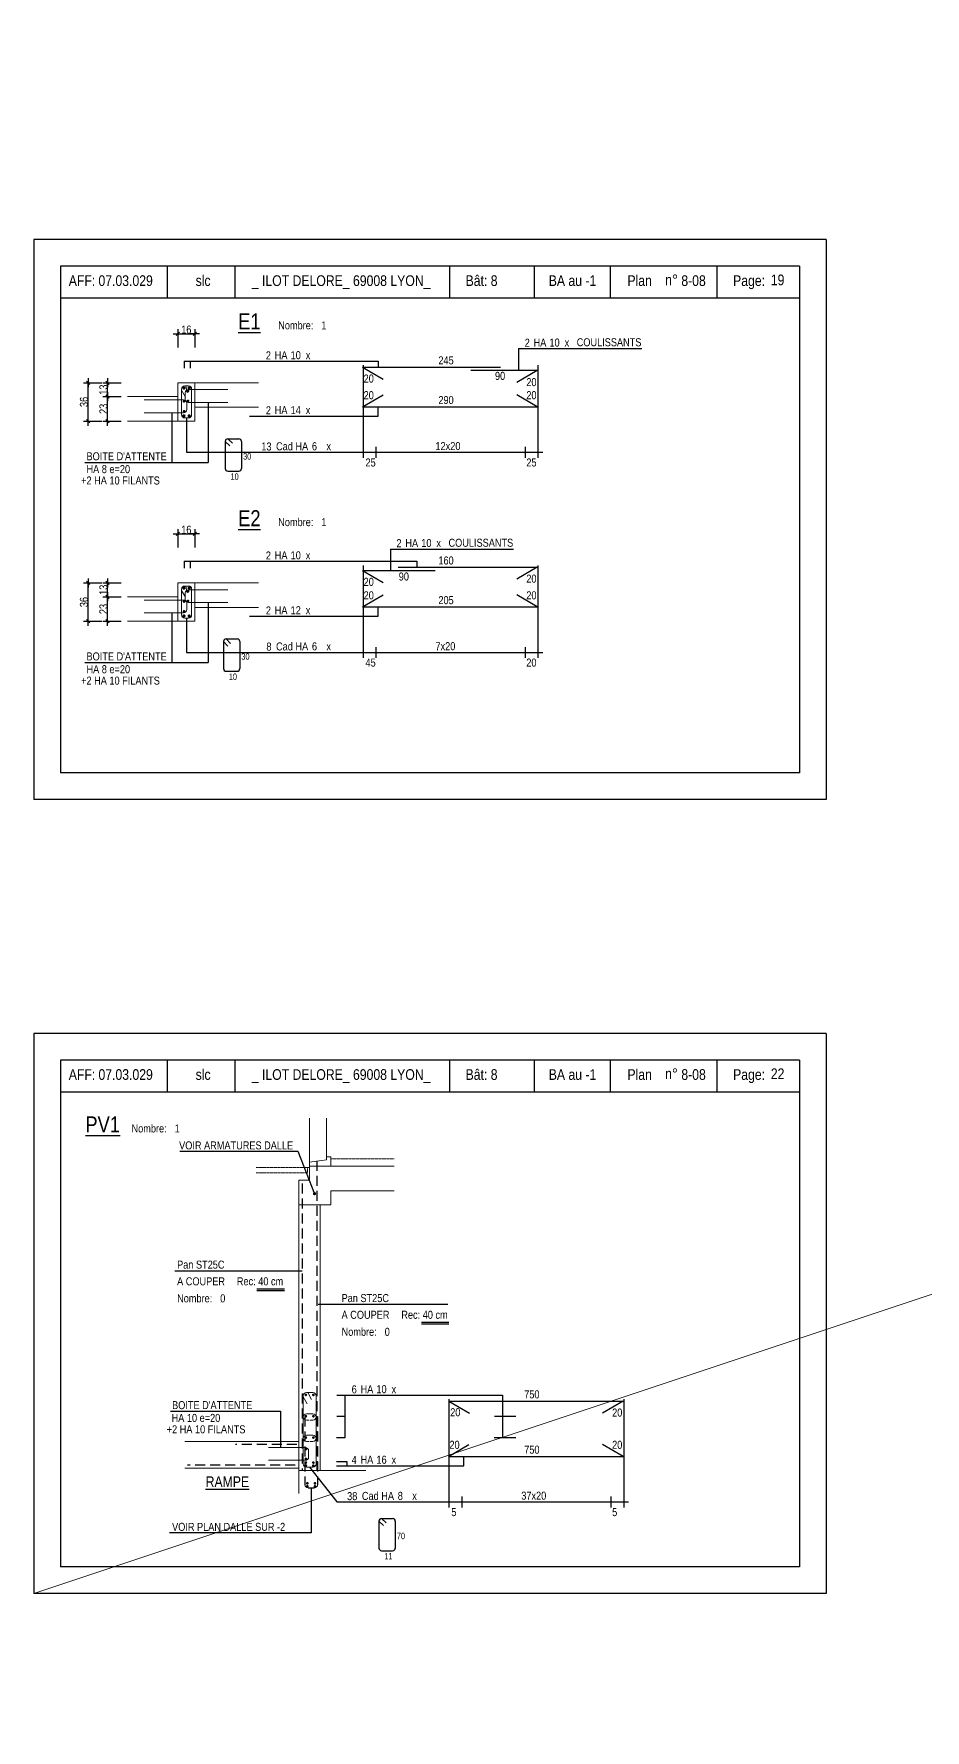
# Model space of a CAD drawing. Header units: metres. Extents: x -9927 to 45032, y -190416 to 12166.
# Drawn here: x -1103 to 567, y -52216 to -49036 of the extents above; entities that cross this region are included whole.
import ezdxf
from ezdxf.enums import TextEntityAlignment as Align

# ---------------------------------------------------------------- set-up
doc = ezdxf.new("R2010")
doc.units = ezdxf.units.M
doc.header["$PDMODE"] = 65
doc.linetypes.add('CACHE2', pattern=[0.1875, 0.125, -0.0625])
doc.linetypes.add('TIRETPT2', pattern=[12.7, 6.35, -3.175, 0, -3.175])
doc.layers.add('01_Cad_1', color=5, linetype='Continuous', lineweight=0)
for name, color, linetype in [('01_cote_gen', 4, 'Continuous'), ('01_fenetres', 171, 'Continuous'), ('01_hach_dal_30', 251, 'Continuous'), ('01_linteaux', 3, 'Continuous'), ('01_poch_murs', 251, 'Continuous'), ('01_sem', 42, 'Continuous'), ('01_texte', 230, 'Continuous'), ('AA_COTES', 2, 'Continuous')]:
    doc.layers.add(name, color=color, linetype=linetype)
doc.styles.add('STYLE2', font='ARIALN.TTF')
doc.dimstyles.new('JB25', dxfattribs={"dimscale": 0.1, "dimtxt": 150, "dimasz": 17, "dimexe": 0.1, "dimexo": 0.1, "dimgap": 0.09, "dimtad": 1, "dimdec": 1, "dimlfac": 0.5, "dimdsep": 46, "dimtxsty": 'STYLE2', "dimblk1": 'BOND_G', "dimblk2": 'BOND_D', "dimsah": 1, "dimcen": 1.5, "dimdle": 0.01, "dimse1": 1, "dimse2": 1, "dimclrd": 4, "dimclre": 2, "dimclrt": 5, "dimadec": 0, "dimazin": 0, "dimtfac": 2.333333, "dimtdec": 1, "dimtix": 1, "dimtmove": 2, "dimatfit": 3, "dimldrblk": 'BOND_G', "dimfxl": 1, "dimtolj": 1, "dimtzin": 0, "dimarcsym": 0})

# ---------------------------------------------------------------- blocks, each defined once
blk = doc.blocks.new('BOND_G')
at = {"layer": 'AA_COTES', "color": 0}
for p, q in [((5, 0), (-5, 0)), ((1.8, 1.8), (-1.8, -1.8)), ((0, -5), (0, 15))]:
    blk.add_line(p, q, dxfattribs=at)
blk = doc.blocks.new('BOND_D')
at = {"layer": 'AA_COTES', "color": 0}
for p, q in [((5, 0), (-5, 0)), ((-1.8, -1.8), (1.8, 1.8)), ((0, 5), (0, -15))]:
    blk.add_line(p, q, dxfattribs=at)
blk = doc.blocks.new('*D513')
at = {"layer": '01_cote_gen', "color": 4, "linetype": 'Continuous', "lineweight": -2, "transparency": 16777216}
blk.add_line((-965.5, -49760.3), (-965.5, -49717.7), dxfattribs=at)
at = {"layer": 'DEFPOINTS', "color": 0, "linetype": 'Continuous', "lineweight": 0, "transparency": 16777216}
for p in [(-965.5, -49716), (-864.8, -49716), (-864.8, -49762)]:
    blk.add_point(p, dxfattribs=at)
at = {"layer": '01_cote_gen', "color": 4, "linetype": 'Continuous', "lineweight": -2, "transparency": 16777216, "xscale": 1.7, "yscale": 1.7, "zscale": 1.7}
for name, p, rotation in [('BOND_D', (-965.5, -49716), 90), ('BOND_G', (-965.5, -49762), 270)]:
    blk.add_blockref(name, p, dxfattribs=dict(at, rotation=rotation))
at = {"layer": '01_cote_gen', "color": 5, "linetype": 'Continuous', "lineweight": 0, "transparency": 16777216, "insert": (-973.1, -49739), "char_height": 15, "attachment_point": 5, "rotation": 90, "style": 'STYLE2'}
blk.add_mtext('\\A1;23', dxfattribs=at)
blk = doc.blocks.new('*D514')
at = {"layer": '01_cote_gen', "color": 4, "linetype": 'Continuous', "lineweight": -2, "transparency": 16777216}
blk.add_line((-965.5, -49714.3), (-965.5, -49691.7), dxfattribs=at)
at = {"layer": 'DEFPOINTS', "color": 0, "linetype": 'Continuous', "lineweight": 0, "transparency": 16777216}
for p in [(-965.5, -49690), (-833.8, -49690), (-880.8, -49716)]:
    blk.add_point(p, dxfattribs=at)
at = {"layer": '01_cote_gen', "color": 4, "linetype": 'Continuous', "lineweight": -2, "transparency": 16777216, "xscale": 1.7, "yscale": 1.7, "zscale": 1.7}
for name, p, rotation in [('BOND_D', (-965.5, -49690), 90), ('BOND_G', (-965.5, -49716), 270)]:
    blk.add_blockref(name, p, dxfattribs=dict(at, rotation=rotation))
at = {"layer": '01_cote_gen', "color": 5, "linetype": 'Continuous', "lineweight": 0, "transparency": 16777216, "insert": (-973.1, -49703), "char_height": 15, "attachment_point": 5, "rotation": 90, "style": 'STYLE2'}
blk.add_mtext('\\A1;13', dxfattribs=at)
blk = doc.blocks.new('*D515')
at = {"layer": '01_cote_gen', "color": 4, "linetype": 'Continuous', "lineweight": -2, "transparency": 16777216}
blk.add_line((-1001.9, -49760.3), (-1001.9, -49691.7), dxfattribs=at)
at = {"layer": 'DEFPOINTS', "color": 0, "linetype": 'Continuous', "lineweight": 0, "transparency": 16777216}
for p in [(-1001.9, -49690), (-833.8, -49690), (-895.4, -49762)]:
    blk.add_point(p, dxfattribs=at)
at = {"layer": '01_cote_gen', "color": 4, "linetype": 'Continuous', "lineweight": -2, "transparency": 16777216, "xscale": 1.7, "yscale": 1.7, "zscale": 1.7}
for name, p, rotation in [('BOND_D', (-1001.9, -49690), 90), ('BOND_G', (-1001.9, -49762), 270)]:
    blk.add_blockref(name, p, dxfattribs=dict(at, rotation=rotation))
at = {"layer": '01_cote_gen', "color": 5, "linetype": 'Continuous', "lineweight": 0, "transparency": 16777216, "insert": (-1009.6, -49726), "char_height": 15, "attachment_point": 5, "rotation": 90, "style": 'STYLE2'}
blk.add_mtext('\\A1;36', dxfattribs=at)
blk = doc.blocks.new('*D516')
at = {"layer": '01_cote_gen', "color": 4, "linetype": 'Continuous', "lineweight": -2, "transparency": 16777216}
blk.add_line((-832.1, -49598.2), (-803.5, -49598.2), dxfattribs=at)
at = {"layer": 'DEFPOINTS', "color": 0, "linetype": 'Continuous', "lineweight": 0, "transparency": 16777216}
for p in [(-801.8, -49598.2), (-833.8, -49690), (-801.8, -49736)]:
    blk.add_point(p, dxfattribs=at)
at = {"layer": '01_cote_gen', "color": 4, "linetype": 'Continuous', "lineweight": -2, "transparency": 16777216, "xscale": 1.7, "yscale": 1.7, "zscale": 1.7, "rotation": 180}
blk.add_blockref('BOND_G', (-833.8, -49598.2), dxfattribs=at)
at = {"layer": '01_cote_gen', "color": 4, "linetype": 'Continuous', "lineweight": -2, "transparency": 16777216, "xscale": 1.7, "yscale": 1.7, "zscale": 1.7}
blk.add_blockref('BOND_D', (-801.8, -49598.2), dxfattribs=at)
at = {"layer": '01_cote_gen', "color": 5, "linetype": 'Continuous', "lineweight": 0, "transparency": 16777216, "insert": (-817.8, -49590.5), "char_height": 15, "attachment_point": 5, "style": 'STYLE2'}
blk.add_mtext('\\A1;16', dxfattribs=at)
blk = doc.blocks.new('*D517')
at = {"layer": '01_cote_gen', "color": 4, "linetype": 'Continuous', "lineweight": -2, "transparency": 16777216}
blk.add_line((-965.5, -50135.5), (-965.5, -50092.9), dxfattribs=at)
at = {"layer": 'DEFPOINTS', "color": 0, "linetype": 'Continuous', "lineweight": 0, "transparency": 16777216}
for p in [(-965.5, -50091.2), (-864.8, -50091.2), (-864.8, -50137.2)]:
    blk.add_point(p, dxfattribs=at)
at = {"layer": '01_cote_gen', "color": 4, "linetype": 'Continuous', "lineweight": -2, "transparency": 16777216, "xscale": 1.7, "yscale": 1.7, "zscale": 1.7}
for name, p, rotation in [('BOND_D', (-965.5, -50091.2), 90), ('BOND_G', (-965.5, -50137.2), 270)]:
    blk.add_blockref(name, p, dxfattribs=dict(at, rotation=rotation))
at = {"layer": '01_cote_gen', "color": 5, "linetype": 'Continuous', "lineweight": 0, "transparency": 16777216, "insert": (-973.1, -50114.2), "char_height": 15, "attachment_point": 5, "rotation": 90, "style": 'STYLE2'}
blk.add_mtext('\\A1;23', dxfattribs=at)
blk = doc.blocks.new('*D518')
at = {"layer": '01_cote_gen', "color": 4, "linetype": 'Continuous', "lineweight": -2, "transparency": 16777216}
blk.add_line((-965.5, -50089.5), (-965.5, -50066.9), dxfattribs=at)
at = {"layer": 'DEFPOINTS', "color": 0, "linetype": 'Continuous', "lineweight": 0, "transparency": 16777216}
for p in [(-965.5, -50065.2), (-833.8, -50065.2), (-880.8, -50091.2)]:
    blk.add_point(p, dxfattribs=at)
at = {"layer": '01_cote_gen', "color": 4, "linetype": 'Continuous', "lineweight": -2, "transparency": 16777216, "xscale": 1.7, "yscale": 1.7, "zscale": 1.7}
for name, p, rotation in [('BOND_D', (-965.5, -50065.2), 90), ('BOND_G', (-965.5, -50091.2), 270)]:
    blk.add_blockref(name, p, dxfattribs=dict(at, rotation=rotation))
at = {"layer": '01_cote_gen', "color": 5, "linetype": 'Continuous', "lineweight": 0, "transparency": 16777216, "insert": (-973.1, -50078.2), "char_height": 15, "attachment_point": 5, "rotation": 90, "style": 'STYLE2'}
blk.add_mtext('\\A1;13', dxfattribs=at)
blk = doc.blocks.new('*D519')
at = {"layer": '01_cote_gen', "color": 4, "linetype": 'Continuous', "lineweight": -2, "transparency": 16777216}
blk.add_line((-1001.9, -50135.5), (-1001.9, -50066.9), dxfattribs=at)
at = {"layer": 'DEFPOINTS', "color": 0, "linetype": 'Continuous', "lineweight": 0, "transparency": 16777216}
for p in [(-1001.9, -50065.2), (-833.8, -50065.2), (-895.4, -50137.2)]:
    blk.add_point(p, dxfattribs=at)
at = {"layer": '01_cote_gen', "color": 4, "linetype": 'Continuous', "lineweight": -2, "transparency": 16777216, "xscale": 1.7, "yscale": 1.7, "zscale": 1.7}
for name, p, rotation in [('BOND_D', (-1001.9, -50065.2), 90), ('BOND_G', (-1001.9, -50137.2), 270)]:
    blk.add_blockref(name, p, dxfattribs=dict(at, rotation=rotation))
at = {"layer": '01_cote_gen', "color": 5, "linetype": 'Continuous', "lineweight": 0, "transparency": 16777216, "insert": (-1009.6, -50101.2), "char_height": 15, "attachment_point": 5, "rotation": 90, "style": 'STYLE2'}
blk.add_mtext('\\A1;36', dxfattribs=at)
blk = doc.blocks.new('*D520')
at = {"layer": '01_cote_gen', "color": 4, "linetype": 'Continuous', "lineweight": -2, "transparency": 16777216}
blk.add_line((-832.1, -49973.3), (-803.5, -49973.3), dxfattribs=at)
at = {"layer": 'DEFPOINTS', "color": 0, "linetype": 'Continuous', "lineweight": 0, "transparency": 16777216}
for p in [(-801.8, -49973.3), (-833.8, -50065.2), (-801.8, -50111.2)]:
    blk.add_point(p, dxfattribs=at)
at = {"layer": '01_cote_gen', "color": 4, "linetype": 'Continuous', "lineweight": -2, "transparency": 16777216, "xscale": 1.7, "yscale": 1.7, "zscale": 1.7, "rotation": 180}
blk.add_blockref('BOND_G', (-833.8, -49973.3), dxfattribs=at)
at = {"layer": '01_cote_gen', "color": 4, "linetype": 'Continuous', "lineweight": -2, "transparency": 16777216, "xscale": 1.7, "yscale": 1.7, "zscale": 1.7}
blk.add_blockref('BOND_D', (-801.8, -49973.3), dxfattribs=at)
at = {"layer": '01_cote_gen', "color": 5, "linetype": 'Continuous', "lineweight": 0, "transparency": 16777216, "insert": (-817.8, -49965.7), "char_height": 15, "attachment_point": 5, "style": 'STYLE2'}
blk.add_mtext('\\A1;16', dxfattribs=at)
blk = doc.blocks.new('*D1681')
at = {"layer": '01_poch_murs', "color": 4, "lineweight": -2, "transparency": 16777216}
blk.add_line((-184.6, 82.3), (-158, 82.3), dxfattribs=at)
at = {"layer": 'DEFPOINTS', "color": 0, "lineweight": 0, "transparency": 16777216}
for p in [(-156.3, 82.3), (-186.3, 0), (-156.3, -170313.1)]:
    blk.add_point(p, dxfattribs=at)
at = {"layer": '01_poch_murs', "color": 4, "lineweight": -2, "transparency": 16777216, "xscale": 1.7, "yscale": 1.7, "zscale": 1.7, "rotation": 180}
blk.add_blockref('BOND_G', (-186.3, 82.3), dxfattribs=at)
at = {"layer": '01_poch_murs', "color": 4, "lineweight": -2, "transparency": 16777216, "xscale": 1.7, "yscale": 1.7, "zscale": 1.7}
blk.add_blockref('BOND_D', (-156.3, 82.3), dxfattribs=at)
at = {"layer": '01_poch_murs', "color": 5, "transparency": 16777216, "insert": (-171.3, 90), "char_height": 15, "attachment_point": 5, "style": 'STYLE2'}
blk.add_mtext('\\A1;15', dxfattribs=at)

msp = doc.modelspace()

# ---------------------------------------------------------------- linework, layer by layer
at = {"layer": '01_Cad_1', "ltscale": 5}
for p, q in [((-554.86, -51146.96), (-586.86, -51150.96)), ((-586.86, -51150.96), (-586.86, -51158.96)), ((-586.86, -51158.96), (-428.03, -51158.96)), ((-586.86, -51158.96), (-586.86, -51184.96)), ((-554.86, -51140.96), (-546.86, -51140.96)), ((-554.86, -51140.96), (-554.86, -51146.96)), ((-546.86, -51158.96), (-546.86, -51140.96)), ((-606.86, -51184.96), (-606.86, -51728.96)), ((-606.86, -51184.96), (-586.86, -51184.96)), ((-546.86, -51204.96), (-546.86, -51230.96)), ((-428.03, -51204.96), (-546.86, -51204.96)), ((-606.86, -51230.96), (-546.86, -51230.96)), ((-566.86, -51230.96), (-566.86, -51728.96)), ((-820.6, -51674.96), (-606.86, -51674.96)), ((-820.6, -51724.96), (-606.86, -51724.96)), ((-606.86, -51724.96), (-606.86, -51772.06)), ((-606.86, -51728.96), (-481.41, -51728.96))]:
    msp.add_line(p, q, dxfattribs=at)
at = {"layer": '01_cote_gen', "linetype": 'Continuous', "lineweight": 0}
for p, q in [((-1103.41, -51959.75), (19170.78, -45203.94)), ((-564.64, -49589.97), (-564.64, -49589.97)), ((-564.64, -49958.79), (-564.64, -49958.79)), ((-839.59, -51095.47), (-839.59, -51095.47)), ((-754.17, -51413.98), (-754.17, -51413.98)), ((-445.87, -51476.71), (-445.87, -51476.71))]:
    msp.add_line(p, q, dxfattribs=at)
at = {"layer": '01_fenetres', "ltscale": 30}
for p, q in [((-1053.41, -49471.47), (-1053.41, -50421.47)), ((-1053.41, -49471.47), (-1053.41, -50421.47)), ((-1053.41, -49471.47), (-1053.41, -50421.47)), ((331.59, -49471.47), (-1053.41, -49471.47)), ((-853.41, -49471.47), (-853.41, -49531.47)), ((-726.92, -49471.47), (-726.92, -49531.47)), ((-324.14, -49471.47), (-324.14, -49531.47)), ((-165.73, -49471.47), (-165.73, -49531.47)), ((-22.54, -49531.47), (-22.54, -49471.47)), ((177.46, -49531.47), (177.46, -49471.47)), ((331.59, -49471.47), (331.59, -50421.47)), ((331.59, -49531.47), (-1053.41, -49531.47)), ((331.59, -50421.47), (-1053.41, -50421.47)), ((-1053.41, -50959.75), (-1053.41, -51909.75)), ((331.59, -50959.75), (-1053.41, -50959.75)), ((-853.41, -50959.75), (-853.41, -51019.75)), ((-726.92, -50959.75), (-726.92, -51019.75)), ((-324.14, -50959.75), (-324.14, -51019.75)), ((-165.73, -50959.75), (-165.73, -51019.75)), ((-22.54, -51019.75), (-22.54, -50959.75)), ((177.46, -51019.75), (177.46, -50959.75)), ((331.59, -50959.75), (331.59, -51909.75)), ((331.59, -51019.75), (-1053.41, -51019.75)), ((331.59, -51909.75), (-1053.41, -51909.75))]:
    msp.add_line(p, q, dxfattribs=at)
at = {"layer": '01_hach_dal_30', "linetype": 'Continuous', "lineweight": 0, "ltscale": 3}
msp.add_line((-590.86, -51160.96), (-586.86, -51160.96), dxfattribs=at)
at = {"layer": '01_linteaux', "linetype": 'ByBlock', "lineweight": 18}
for p, q in [((-820.82, -49695.98), (-813.82, -49695.98)), ((-818.43, -49695.98), (-816.2, -49708.97)), ((-826.82, -49701.98), (-826.82, -49749.98)), ((-826.82, -49704.15), (-819.59, -49717.14)), ((-807.82, -49701.98), (-807.82, -49749.98)), ((-820.82, -49755.98), (-813.82, -49755.98)), ((-826.82, -50077.15), (-826.82, -50125.15)), ((-826.82, -50079.32), (-819.59, -50092.3)), ((-820.82, -50071.15), (-813.82, -50071.15)), ((-818.43, -50071.15), (-816.2, -50084.14)), ((-807.82, -50077.15), (-807.82, -50125.15)), ((-820.82, -50131.15), (-813.82, -50131.15)), ((-598.53, -51588.96), (-598.53, -51716.96)), ((-598.53, -51591.12), (-591.3, -51604.11)), ((-592.53, -51582.96), (-580.56, -51582.96)), ((-590.14, -51582.96), (-582.94, -51595.94)), ((-574.56, -51588.96), (-574.56, -51716.96)), ((-592.53, -51622.96), (-580.56, -51622.96)), ((-592.53, -51634.96), (-587.75, -51634.96)), ((-580.56, -51634.96), (-585.35, -51634.96)), ((-592.53, -51662.96), (-580.56, -51662.96)), ((-592.53, -51674.96), (-587.75, -51674.96)), ((-580.56, -51674.96), (-585.35, -51674.96)), ((-592.53, -51722.96), (-580.56, -51722.96))]:
    msp.add_line(p, q, dxfattribs=at)
at = {"layer": '01_linteaux', "linetype": 'Continuous'}
for p, q in [((-744.89, -49800.2), (-744.89, -49850.73)), ((-744.89, -49800.2), (-736.49, -49808.52)), ((-739.89, -49795.2), (-719.27, -49795.2)), ((-739.89, -49795.2), (-731.49, -49803.52)), ((-714.27, -49800.2), (-714.27, -49850.73)), ((-739.89, -49855.73), (-719.27, -49855.73)), ((-714.27, -49848.69), (-714.27, -49850.73)), ((-748.11, -50175.36), (-748.11, -50225.89)), ((-748.11, -50175.36), (-739.71, -50183.69)), ((-743.11, -50170.36), (-722.49, -50170.36)), ((-743.11, -50170.36), (-734.71, -50178.69)), ((-717.49, -50175.36), (-717.49, -50225.89)), ((-743.11, -50230.89), (-722.49, -50230.89)), ((-717.49, -50223.86), (-717.49, -50225.89)), ((-456.65, -51824.16), (-456.65, -51874.69)), ((-456.65, -51824.16), (-448.24, -51832.49)), ((-451.65, -51819.16), (-431.02, -51819.16)), ((-451.65, -51819.16), (-443.24, -51827.49)), ((-426.02, -51824.16), (-426.02, -51874.69)), ((-451.65, -51879.69), (-431.02, -51879.69)), ((-426.02, -51872.66), (-426.02, -51874.69))]:
    msp.add_line(p, q, dxfattribs=at)
at = {"layer": '01_linteaux', "linetype": 'Continuous', "lineweight": 0, "ltscale": 3}
for p, q in [((-586.86, -51069), (-586.86, -51158.96)), ((-554.86, -51069), (-554.86, -51140.96))]:
    msp.add_line(p, q, dxfattribs=at)
at = {"layer": '01_linteaux', "linetype": 'TIRETPT2', "lineweight": 0, "ltscale": 0.1}
for p, q in [((-686.86, -51160.96), (-590.86, -51160.96)), ((-590.86, -51170.96), (-590.86, -51160.96)), ((-546.86, -51144.96), (-428.03, -51144.96)), ((-686.86, -51170.96), (-590.86, -51170.96))]:
    msp.add_line(p, q, dxfattribs=at)
at = {"layer": '01_linteaux', "linetype": 'ByBlock', "lineweight": 18}
for centre, start, end in [((-820.82, -49701.98), 90, 180), ((-813.82, -49701.98), 0, 90), ((-820.82, -49749.98), 180, 270), ((-813.82, -49749.98), 270, 0), ((-820.82, -50077.15), 90, 180), ((-813.82, -50077.15), 0, 90), ((-820.82, -50125.15), 180, 270), ((-813.82, -50125.15), 270, 0), ((-592.53, -51588.96), 90, 180), ((-580.56, -51588.96), 0, 90), ((-592.53, -51628.96), 90, 180), ((-592.53, -51628.96), 180, 270), ((-580.56, -51628.96), 0, 90), ((-580.56, -51628.96), 270, 0), ((-592.53, -51668.96), 90, 180), ((-592.53, -51668.96), 180, 270), ((-580.56, -51668.96), 0, 90), ((-580.56, -51668.96), 270, 0), ((-592.53, -51716.96), 180, 270), ((-580.56, -51716.96), 270, 0), ((-589.66, -51755.87), 180, 270), ((-577.69, -51755.87), 270, 0)]:
    msp.add_arc(centre, 6, start, end, dxfattribs=at)
at = {"layer": '01_linteaux', "linetype": 'Continuous'}
for centre, start, end in [((-739.89, -49800.2), 90, 180), ((-719.27, -49800.2), 0, 90), ((-739.89, -49850.73), 180, 270), ((-719.27, -49850.73), 270, 0), ((-743.11, -50175.36), 90, 180), ((-722.49, -50175.36), 0, 90), ((-743.11, -50225.89), 180, 270), ((-722.49, -50225.89), 270, 0), ((-451.65, -51824.16), 90, 180), ((-431.02, -51824.16), 0, 90), ((-451.65, -51874.69), 180, 270), ((-431.02, -51874.69), 270, 0)]:
    msp.add_arc(centre, 5, start, end, dxfattribs=at)
at = {"layer": '01_sem', "color": 2, "lineweight": 0, "ltscale": 7}
for p, q in [((-833.82, -49761.98), (-833.82, -49689.98)), ((-833.82, -49689.98), (-682.47, -49689.98)), ((-801.82, -49761.98), (-801.82, -49689.98)), ((-927.74, -49715.98), (-833.82, -49715.98)), ((-822.85, -49722.17), (-896.85, -49722.17)), ((-819.72, -49708.97), (-819.72, -49720.97)), ((-816.85, -49728.17), (-816.85, -49740.17)), ((-813.72, -49702.97), (-739.72, -49702.97)), ((-813.72, -49726.97), (-739.72, -49726.97)), ((-927.74, -49761.98), (-801.82, -49761.98)), ((-822.85, -49746.17), (-896.85, -49746.17)), ((-801.82, -49735.98), (-682.47, -49735.98)), ((-833.82, -50065.15), (-682.47, -50065.15)), ((-833.82, -50137.15), (-833.82, -50065.15)), ((-813.72, -50078.14), (-739.72, -50078.14)), ((-801.82, -50137.15), (-801.82, -50065.15)), ((-927.74, -50091.15), (-833.82, -50091.15)), ((-822.85, -50097.34), (-896.85, -50097.34)), ((-819.72, -50084.14), (-819.72, -50096.14)), ((-816.85, -50103.34), (-816.85, -50115.34)), ((-813.72, -50102.14), (-739.72, -50102.14)), ((-801.82, -50111.15), (-682.47, -50111.15)), ((-927.74, -50137.15), (-801.82, -50137.15)), ((-822.85, -50121.34), (-896.85, -50121.34)), ((-594.56, -51686.14), (-663.58, -51686.14)), ((-588.56, -51692.14), (-588.56, -51704.14)), ((-594.56, -51710.14), (-663.58, -51710.14))]:
    msp.add_line(p, q, dxfattribs=at)
at = {"layer": '01_sem', "color": 2, "lineweight": 0, "ltscale": 7, "const_width": 2.5, "flags": 128}
for points in [[(-820.73, -49725, -1), (-823.23, -49725, -1)], [(-815.84, -49705.8, 1), (-813.34, -49705.8, 1)], [(-815.84, -49724.14, -1), (-813.34, -49724.14, -1)], [(-820.73, -49743.34, 1), (-823.23, -49743.34, 1)], [(-815.84, -50080.97, 1), (-813.34, -50080.97, 1)], [(-820.73, -50100.17, -1), (-823.23, -50100.17, -1)], [(-815.84, -50099.31, -1), (-813.34, -50099.31, -1)], [(-820.73, -50118.51, 1), (-823.23, -50118.51, 1)], [(-592.44, -51587.47, -1), (-594.94, -51587.47, -1)], [(-578.38, -51587.47, -1), (-580.88, -51587.47, -1)], [(-592.44, -51627.47, -1), (-594.94, -51627.47, -1)], [(-578.38, -51627.47, -1), (-580.88, -51627.47, -1)], [(-592.44, -51667.47, -1), (-594.94, -51667.47, -1)], [(-578.38, -51667.47, -1), (-580.88, -51667.47, -1)], [(-592.44, -51688.97, -1), (-594.94, -51688.97, -1)], [(-592.44, -51707.31, 1), (-594.94, -51707.31, 1)], [(-592.44, -51714.36, -1), (-594.94, -51714.36, -1)], [(-592.44, -51720.06, -1), (-594.94, -51720.06, -1)], [(-578.38, -51714.36, -1), (-580.88, -51714.36, -1)], [(-578.38, -51720.06, -1), (-580.88, -51720.06, -1)], [(-589.57, -51753.27, -1), (-592.07, -51753.27, -1)], [(-589.57, -51758.96, -1), (-592.07, -51758.96, -1)], [(-575.51, -51753.27, -1), (-578.01, -51753.27, -1)], [(-575.51, -51758.96, -1), (-578.01, -51758.96, -1)]]:
    msp.add_lwpolyline(points, format="xyb", close=True, dxfattribs=at)
at = {"layer": '01_sem', "color": 2, "lineweight": 0, "ltscale": 7}
for centre, start, end in [((-822.85, -49728.17), 0, 90), ((-813.72, -49708.97), 90, 180), ((-813.72, -49720.97), 180, 270), ((-822.85, -49740.17), 270, 0), ((-813.72, -50084.14), 90, 180), ((-822.85, -50103.34), 0, 90), ((-813.72, -50096.14), 180, 270), ((-822.85, -50115.34), 270, 0), ((-594.56, -51692.14), 0, 90), ((-594.56, -51704.14), 270, 0)]:
    msp.add_arc(centre, 6, start, end, dxfattribs=at)
at = {"layer": '01_texte', "ltscale": 30}
for p, q in [((381.59, -49421.47), (-1103.41, -49421.47)), ((-1103.41, -49421.47), (-1103.41, -50471.47)), ((381.59, -49421.47), (381.59, -50471.47)), ((-194.84, -49625.96), (35.81, -49625.96)), ((-194.84, -49625.96), (-194.84, -49667.32)), ((-821.6, -49649.66), (-458.42, -49649.66)), ((-821.6, -49649.66), (-821.6, -49662.49)), ((-810.52, -49649.66), (-810.52, -49662.49)), ((-487.31, -49660.63), (-229.08, -49660.63)), ((-487.31, -49660.63), (-448.88, -49683.15)), ((-486.25, -49657.3), (-486.25, -49830.74)), ((-458.42, -49649.66), (-458.42, -49660.63)), ((-159.82, -49667.32), (-284.64, -49667.32)), ((-159.82, -49667.32), (-198.25, -49689.84)), ((-158.75, -49657.3), (-158.75, -49830.74)), ((-776.72, -49726.97), (-776.72, -49839.27)), ((-487.31, -49735.06), (-448.88, -49712.54)), ((-159.82, -49735.06), (-198.25, -49712.54)), ((-844.89, -49746.17), (-844.89, -49839.27)), ((-817.32, -49755.98), (-817.32, -49820.45)), ((-699.25, -49752.65), (-458.42, -49752.65)), ((-487.31, -49735.06), (-159.82, -49735.06)), ((-458.42, -49752.65), (-458.42, -49735.06)), ((-817.32, -49820.45), (-149.64, -49820.45)), ((-462.25, -49810.43), (-462.25, -49830.74)), ((-182.75, -49810.43), (-182.75, -49830.74)), ((-435.16, -50001.8), (-204.51, -50001.8)), ((-435.16, -50001.8), (-435.16, -50041.72)), ((-821.6, -50024.82), (-385.96, -50024.82)), ((-821.6, -50024.82), (-821.6, -50037.66)), ((-810.52, -50024.82), (-810.52, -50037.66)), ((-487.31, -50041.72), (-448.88, -50064.24)), ((-487.31, -50041.72), (-351.48, -50041.72)), ((-486.25, -50032.47), (-486.25, -50205.9)), ((-420.45, -50035.8), (-159.82, -50035.8)), ((-385.96, -50024.82), (-385.96, -50035.8)), ((-159.82, -50035.8), (-198.25, -50058.32)), ((-158.75, -50032.47), (-158.75, -50205.9)), ((-776.72, -50102.14), (-776.72, -50214.44)), ((-487.31, -50110.23), (-448.88, -50087.71)), ((-487.31, -50110.23), (-159.82, -50110.23)), ((-458.42, -50127.82), (-458.42, -50110.23)), ((-159.82, -50110.23), (-198.25, -50087.71)), ((-844.89, -50121.34), (-844.89, -50214.44)), ((-817.32, -50131.15), (-817.32, -50195.61)), ((-699.25, -50127.82), (-458.42, -50127.82)), ((-817.32, -50195.61), (-149.64, -50195.61)), ((-462.25, -50185.59), (-462.25, -50205.9)), ((-182.75, -50185.59), (-182.75, -50205.9)), ((381.59, -50471.47), (-1103.41, -50471.47)), ((381.59, -50909.75), (-1103.41, -50909.75)), ((-1103.41, -50909.75), (-1103.41, -51959.75)), ((381.59, -50909.75), (381.59, -51959.75)), ((381.59, -50909.75), (381.59, -51959.75)), ((-535.62, -51588.09), (-225.09, -51588.09)), ((-520.43, -51588.09), (-520.43, -51668.1)), ((-325.38, -51595.74), (-325.38, -51798.45)), ((-325.38, -51599.07), (1.05, -51599.07)), ((-325.38, -51599.07), (-286.95, -51621.59)), ((-225.09, -51588.09), (-225.09, -51668.1)), ((1.05, -51599.07), (-37.39, -51621.59)), ((2.11, -51595.74), (2.11, -51798.45)), ((-535.6, -51627.18), (-520.43, -51627.18)), ((-240.15, -51627.18), (-200.18, -51627.18)), ((-520.43, -51668.1), (-536.25, -51668.1)), ((-200.18, -51668.1), (-240.8, -51668.1)), ((-326.45, -51702.78), (-288.02, -51680.26)), ((-326.45, -51702.78), (1.05, -51702.78)), ((-297.56, -51720.36), (-297.56, -51702.78)), ((1.05, -51702.78), (-37.39, -51680.26)), ((-586.55, -51722.96), (-535.43, -51788.16)), ((-536.25, -51712.21), (-516.57, -51712.21)), ((-536.25, -51720.36), (-297.56, -51720.36)), ((-516.57, -51712.21), (-516.57, -51720.36)), ((-535.43, -51788.16), (11.22, -51788.16)), ((-301.38, -51778.14), (-301.38, -51798.45)), ((-21.89, -51778.14), (-21.89, -51798.45)), ((381.59, -51959.75), (-1103.41, -51959.75))]:
    msp.add_line(p, q, dxfattribs=at)
at = {"layer": '01_texte'}
for p, q in [((-1007.98, -49839.27), (-776.72, -49839.27)), ((-1007.98, -50214.44), (-776.72, -50214.44)), ((-829.82, -51130.84), (-608.97, -51130.84)), ((-608.97, -51130.84), (-577.44, -51210.32)), ((-839.53, -51354.91), (-600.86, -51354.91)), ((-633.71, -51389.09), (-685.47, -51389.09)), ((-633.71, -51392.4), (-685.47, -51392.4)), ((-570.86, -51417.64), (-327.86, -51417.64)), ((-325.41, -51451.82), (-377.17, -51451.82)), ((-325.41, -51455.13), (-377.17, -51455.13)), ((-847.56, -51618.04), (-641.18, -51618.04)), ((-641.18, -51618.04), (-641.18, -51686.14)), ((-583.67, -51761.87), (-583.67, -51846.27)), ((-583.67, -51846.27), (-849.56, -51846.27))]:
    msp.add_line(p, q, dxfattribs=at)
at = {"layer": '01_texte', "color": 2, "linetype": 'CACHE2', "ltscale": 150}
for p, q in [((-572.86, -51148.96), (-572.86, -51728.96)), ((-600.86, -51191.39), (-600.86, -51728.96)), ((-595.66, -51627.87), (-595.66, -51755.87)), ((-571.69, -51627.87), (-571.69, -51755.87)), ((-610.86, -51680.8), (-725.5, -51680.8)), ((-613.65, -51719.12), (-815.39, -51719.12)), ((-589.66, -51761.87), (-577.69, -51761.87))]:
    msp.add_line(p, q, dxfattribs=at)
at = {"layer": '01_texte', "ltscale": 30, "const_width": 3, "flags": 128}
for points in [[(-820.75, -49699.91, 1), (-823.75, -49699.91, 1)], [(-813.9, -49699.91, -1), (-810.9, -49699.91, -1)], [(-820.75, -49752.06, -1), (-823.75, -49752.06, -1)], [(-813.9, -49752.06, 1), (-810.9, -49752.06, 1)], [(-820.75, -50075.08, 1), (-823.75, -50075.08, 1)], [(-813.9, -50075.08, -1), (-810.9, -50075.08, -1)], [(-820.75, -50127.23, -1), (-823.75, -50127.23, -1)], [(-813.9, -50127.23, 1), (-810.9, -50127.23, 1)]]:
    msp.add_lwpolyline(points, format="xyb", close=True, dxfattribs=at)
at = {"layer": '01_texte', "const_width": 3, "flags": 128}
msp.add_lwpolyline([(-578.94, -51210.32, 1), (-575.94, -51210.32, 1)], format="xyb", close=True, dxfattribs=at)

# ---------------------------------------------------------------- texts
at = {"layer": '01_texte', "style": 'STYLE2'}
for s, height, p in [('AFF:', 20, (-1038.12, -49508.62)), ('07.03.029', 20, (-982.45, -49508.62)), ('slc', 20, (-800.29, -49508.62)), ('_ ILOT DELORE_ 69008 LYON_', 20, (-695.04, -49508.62)), ('Bât: 8', 20, (-294.29, -49508.62)), ('BA au -1', 20, (-138.41, -49508.62)), ('Plan', 20, (9.09, -49508.62)), ('n%%D', 20, (79.78, -49507.18)), ('8-08', 20, (110.12, -49508.62)), ('Page:', 20, (207.17, -49508.62)), ('19', 20, (277.85, -49507.18)), ('Nombre:', 15, (-645.49, -49589.97)), ('1', 15, (-564.64, -49589.97)), ('HA', 15, (-652.01, -49645.87)), ('10', 15, (-622.26, -49645.87)), ('HA', 15, (-166.78, -49622.18)), ('10', 15, (-137.04, -49622.18)), ('COULISSANTS', 15, (-85.97, -49621.64)), ('245', 15, (-345.27, -49655.52)), ('290', 15, (-345.27, -49729.95)), ('HA', 15, (-652.01, -49748.87)), ('14', 15, (-622.26, -49748.87)), ("BOITE D'ATTENTE", 15, (-1004.86, -49835.4)), ('30', 12, (-711.32, -49834.01)), ('Cad HA ', 15, (-649.52, -49816.67)), ('6', 15, (-582.3, -49816.57)), ('12x20', 15, (-350.74, -49816.22)), ('HA 8 e=20', 15, (-1004.86, -49859.41)), ('25', 15, (-481.89, -49846.97)), ('25', 15, (-180.43, -49846.97)), ('+2 HA 10 FILANTS  ', 15, (-1014.94, -49880.75)), ('10', 12, (-734.91, -49871.98)), ('Nombre:', 15, (-645.49, -49958.79)), ('1', 15, (-564.64, -49958.79)), ('HA', 15, (-407.1, -49998.02)), ('10', 15, (-377.36, -49998.02)), ('COULISSANTS', 15, (-326.28, -49997.48)), ('HA', 15, (-652.01, -50021.04)), ('10', 15, (-622.26, -50021.04)), ('160', 15, (-345.27, -50030.69)), ('HA', 15, (-652.01, -50124.03)), ('12', 15, (-622.26, -50124.03)), ('205', 15, (-345.27, -50105.11)), ('Cad HA ', 15, (-649.52, -50191.83)), ('6', 15, (-582.3, -50191.74)), ('7x20', 15, (-350.74, -50191.39)), ("BOITE D'ATTENTE", 15, (-1004.86, -50210.57)), ('30', 12, (-714.54, -50209.18)), ('45', 15, (-481.89, -50222.13)), ('20', 15, (-180.43, -50222.13)), ('HA 8 e=20', 15, (-1004.86, -50234.58)), ('10', 12, (-738.13, -50247.15)), ('+2 HA 10 FILANTS  ', 15, (-1014.94, -50255.92)), ('AFF:', 20, (-1038.12, -50996.91)), ('07.03.029', 20, (-982.45, -50996.91)), ('slc', 20, (-800.29, -50996.91)), ('_ ILOT DELORE_ 69008 LYON_', 20, (-695.04, -50996.91)), ('Bât: 8', 20, (-294.29, -50996.91)), ('BA au -1', 20, (-138.41, -50996.91)), ('Plan', 20, (9.09, -50996.91)), ('n%%D', 20, (79.78, -50995.46)), ('8-08', 20, (110.12, -50996.91)), ('Page:', 20, (207.17, -50996.91)), ('22', 20, (277.85, -50995.46)), ('Nombre:', 15, (-920.44, -51095.47)), ('1', 15, (-839.59, -51095.47)), ('VOIR ARMATURES DALLE', 15, (-831.27, -51127.25)), ('Pan ST25C', 15, (-835.02, -51350.79)), ('A COUPER', 15, (-835.02, -51382.07)), ('Rec: 40 cm', 15, (-723.05, -51382.07)), ('Nombre:', 15, (-835.02, -51413.98)), ('0', 15, (-754.17, -51413.98)), ('Pan ST25C', 15, (-526.72, -51413.52)), ('A COUPER', 15, (-526.72, -51444.8)), ('Rec: 40 cm', 15, (-414.75, -51444.8)), ('Nombre:', 15, (-526.72, -51476.71)), ('0', 15, (-445.87, -51476.71)), ('HA', 15, (-491.14, -51584.31)), ('10', 15, (-461.4, -51584.31)), ("BOITE D'ATTENTE", 15, (-844.44, -51614.17)), ('750', 15, (-184.4, -51593.96)), ('HA 10 e=20', 15, (-845.34, -51638.18)), ('+2 HA 10 FILANTS  ', 15, (-854.52, -51659.52)), ('HA', 15, (-491.14, -51716.58)), ('16', 15, (-461.4, -51716.58)), ('750', 15, (-184.4, -51697.66)), ('%%URAMPE', 20, (-781.51, -51760.21)), ('Cad HA ', 15, (-488.65, -51784.38)), ('8', 15, (-421.44, -51784.29)), ('37x20', 15, (-189.88, -51783.93)), ('VOIR PLAN DALLE SUR -2', 15, (-844.44, -51842.39)), ('5', 15, (-321.03, -51814.68)), ('5', 15, (-19.56, -51814.68)), ('70', 12, (-423.07, -51857.98)), ('11', 12, (-446.66, -51895.94))]:
    msp.add_text(s, height=height, dxfattribs=at).set_placement(p)
for s, p in [('%%UE1', (-699.57, -49574.9)), ('%%UE2', (-699.57, -49943.72)), ('%%UPV1', (-974.53, -51080.4))]:
    msp.add_text(s, height=30, dxfattribs=at).set_placement(p, align=Align.MIDDLE)
for s, p in [('2', (-659.16, -49646.21)), ('2', (-173.94, -49622.51)), ('2', (-659.16, -49749.2)), ('13', (-658.1, -49817)), ('2', (-414.26, -49998.36)), ('2', (-659.16, -50021.38)), ('2', (-659.16, -50124.37)), ('8', (-658.1, -50192.17)), ('6', (-498.3, -51584.65)), ('4', (-498.3, -51716.92)), ('38', (-497.23, -51784.72))]:
    msp.add_text(s, height=15, dxfattribs=at).set_placement(p, align=Align.RIGHT)
for p in [(-589.59, -49645.87), (-104.37, -49622.18), (-589.59, -49748.87), (-550.84, -49816.57), (-589.59, -50021.04), (-344.69, -49998.02), (-589.59, -50124.03), (-550.84, -50191.74), (-428.73, -51584.31), (-428.73, -51716.58), (-389.97, -51784.29)]:
    msp.add_text('x', height=15, dxfattribs=at).set_placement(p, align=Align.CENTER)
at = {"layer": '01_texte', "ltscale": 30, "style": 'STYLE2'}
for s, p in [('20', (-485.43, -49689.69)), ('90', (-239.17, -49684.63)), ('20', (-180.45, -49696.38)), ('20', (-485.43, -49720.82)), ('20', (-180.45, -49720.82)), ('90', (-419.57, -50060.8)), ('20', (-485.43, -50070.77)), ('20', (-485.43, -50095.98)), ('20', (-180.45, -50064.85)), ('20', (-180.45, -50095.98)), ('20', (-323.14, -51627.5)), ('20', (-19.58, -51628.13)), ('20', (-324.57, -51688.53)), ('20', (-19.58, -51688.53))]:
    msp.add_text(s, height=15, dxfattribs=at).set_placement(p)

# ---------------------------------------------------------------- dimensions: what is measured, and where the dimension line sits
at = {"layer": '01_cote_gen', "linetype": 'Continuous', "lineweight": 0}
for base, p1, p2, picture, middle in [((-801.82, -49598.16), (-833.82, -49689.98), (-801.82, -49735.98), '*D516', (-817.82, -49590.49)), ((-801.82, -49973.32), (-833.82, -50065.15), (-801.82, -50111.15), '*D520', (-817.82, -49965.66))]:
    dim = msp.add_linear_dim(base=base, p1=p1, p2=p2, dimstyle='JB25', dxfattribs=at)
    dim.commit()
    dim.dimension.update_dxf_attribs({"geometry": picture, "text_midpoint": middle})
for base, p1, p2, picture, middle in [((-1001.92, -49689.98), (-895.39, -49761.98), (-833.82, -49689.98), '*D515', (-1009.59, -49725.98)), ((-965.46, -49689.98), (-880.78, -49715.98), (-833.82, -49689.98), '*D514', (-973.12, -49702.98)), ((-965.46, -49715.98), (-864.78, -49761.98), (-864.78, -49715.98), '*D513', (-973.12, -49738.98)), ((-1001.92, -50065.15), (-895.39, -50137.15), (-833.82, -50065.15), '*D519', (-1009.59, -50101.15)), ((-965.46, -50065.15), (-880.78, -50091.15), (-833.82, -50065.15), '*D518', (-973.12, -50078.15)), ((-965.46, -50091.15), (-864.78, -50137.15), (-864.78, -50091.15), '*D517', (-973.12, -50114.15))]:
    dim = msp.add_linear_dim(base=base, p1=p1, p2=p2, angle=90, dimstyle='JB25', dxfattribs=at)
    dim.commit()
    dim.dimension.update_dxf_attribs({"geometry": picture, "text_midpoint": middle})
at = {"layer": '01_poch_murs'}
dim = msp.add_linear_dim(base=(-156.3, 82.34), p1=(-186.26, 0), p2=(-156.3, -170313.05), dimstyle='JB25', dxfattribs=at)
dim.commit()
dim.dimension.update_dxf_attribs({"geometry": '*D1681', "text_midpoint": (-171.28, 90)})

doc.saveas('drawing.dxf')
